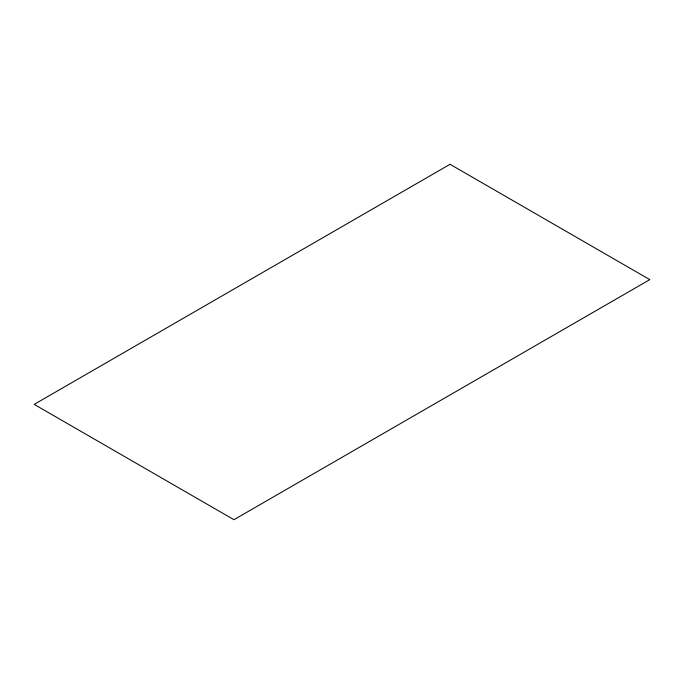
<?xml version="1.0" encoding="UTF-8"?>
<svg xmlns="http://www.w3.org/2000/svg" width="684" height="684" viewBox="0 0 684 684"><rect width="100%" height="100%" fill="white"/><g stroke="black" fill="none" stroke-linecap="round" stroke-linejoin="round"><path stroke-width="1.03" d="M450.038 164.297L34.2 404.372L233.962 519.703L649.8 279.628L450.038 164.297"/></g></svg>
